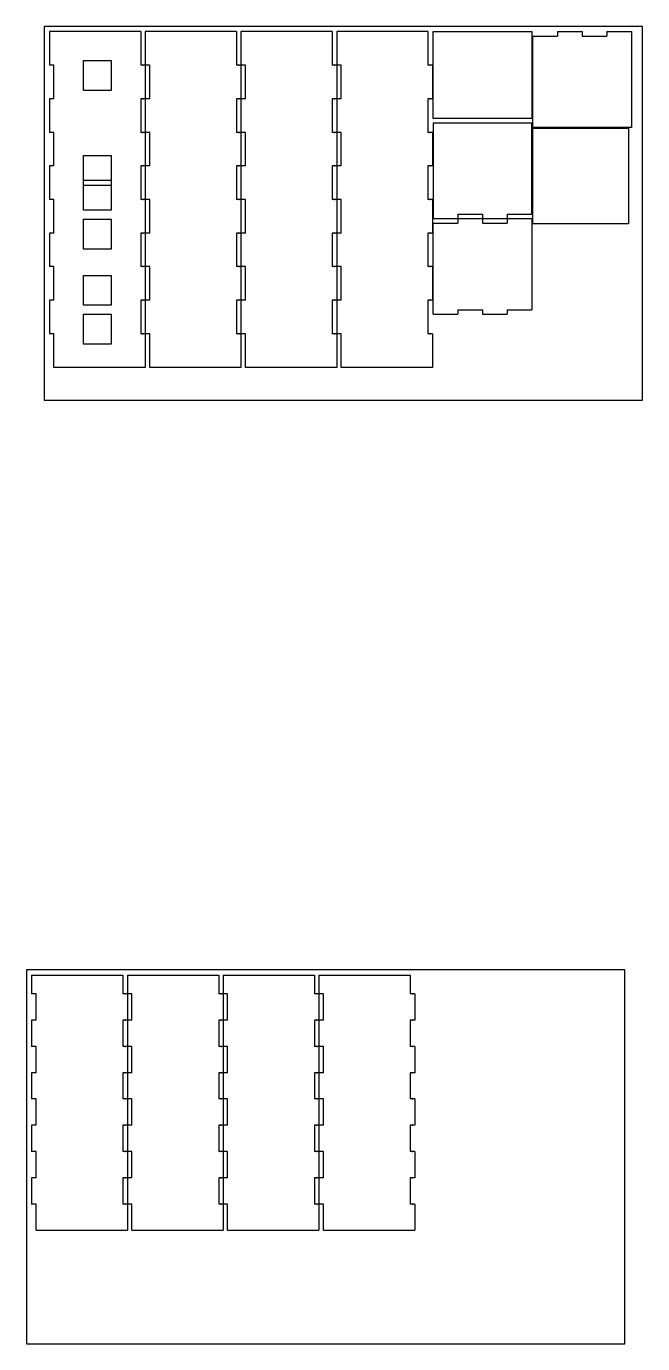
# Model space of a CAD drawing. Header units: millimetres. Extents: x 14254 to 34166, y 4312 to 8625.
# Drawn here: x 33342 to 34166, y 5528 to 7290 of the extents above; entities that cross this region are included whole.
import ezdxf

# ---------------------------------------------------------------- set-up
doc = ezdxf.new("R2010")
doc.units = ezdxf.units.MM
doc.layers.add('Tyk fuldstregslinje (Optegning)', color=7, linetype='Continuous', lineweight=30)

msp = doc.modelspace()

# ---------------------------------------------------------------- linework, layer by layer
at = {"layer": 'Tyk fuldstregslinje (Optegning)'}
for p, q in [((34165.6, 7290.2), (33365.6, 7290.2)), ((33365.6, 7290.2), (33365.6, 6790.2)), ((33494.7, 7283.1), (33372.7, 7283.1)), ((33372.7, 7283.1), (33372.7, 7238.2)), ((33494.7, 7283.1), (33494.7, 7238.2)), ((33622.7, 7283.1), (33500.7, 7283.1)), ((33500.7, 7283.1), (33500.7, 7238.2)), ((33622.7, 7283.1), (33622.7, 7238.2)), ((33750.7, 7283.1), (33628.7, 7283.1)), ((33628.7, 7283.1), (33628.7, 7238.2)), ((33750.7, 7283.1), (33750.7, 7238.2)), ((33878.7, 7283.1), (33756.7, 7283.1)), ((33756.7, 7283.1), (33756.7, 7238.2)), ((33878.7, 7283.1), (33878.7, 7238.2)), ((33885.7, 7283.1), (34017.7, 7283.1)), ((33885.7, 7167.1), (33885.7, 7283.1)), ((34017.7, 7283.1), (34017.7, 7167.1)), ((34018.7, 7277.1), (34051.7, 7277.1)), ((34018.7, 7155.1), (34018.7, 7277.1)), ((34051.7, 7283.1), (34084.7, 7283.1)), ((34051.7, 7283.1), (34051.7, 7277.1)), ((34084.7, 7283.1), (34084.7, 7277.1)), ((34084.7, 7277.1), (34117.7, 7277.1)), ((34117.7, 7283.1), (34150.7, 7283.1)), ((34117.7, 7283.1), (34117.7, 7277.1)), ((34150.7, 7283.1), (34150.7, 7155.1)), ((34165.6, 6790.2), (34165.6, 7290.2)), ((33418.2, 7204.5), (33418.2, 7244.5)), ((33418.2, 7244.5), (33455.2, 7244.5)), ((33455.2, 7244.5), (33455.2, 7204.5)), ((33378.7, 7238.2), (33372.7, 7238.2)), ((33378.7, 7193.3), (33378.7, 7238.2)), ((33500.7, 7238.2), (33494.7, 7238.2)), ((33500.7, 7238.2), (33500.7, 7193.3)), ((33506.7, 7238.2), (33500.7, 7238.2)), ((33506.7, 7193.3), (33506.7, 7238.2)), ((33628.7, 7238.2), (33622.7, 7238.2)), ((33628.7, 7238.2), (33628.7, 7193.3)), ((33634.7, 7238.2), (33628.7, 7238.2)), ((33634.7, 7193.3), (33634.7, 7238.2)), ((33756.7, 7238.2), (33750.7, 7238.2)), ((33756.7, 7238.2), (33756.7, 7193.3)), ((33762.7, 7238.2), (33756.7, 7238.2)), ((33762.7, 7193.3), (33762.7, 7238.2)), ((33884.7, 7238.2), (33878.7, 7238.2)), ((33884.7, 7238.2), (33884.7, 7193.3)), ((33372.7, 7193.3), (33372.7, 7148.4)), ((33378.7, 7193.3), (33372.7, 7193.3)), ((33455.2, 7204.5), (33418.2, 7204.5)), ((33494.7, 7193.3), (33494.7, 7148.4)), ((33500.7, 7193.3), (33494.7, 7193.3)), ((33500.7, 7193.3), (33500.7, 7148.4)), ((33506.7, 7193.3), (33500.7, 7193.3)), ((33622.7, 7193.3), (33622.7, 7148.4)), ((33628.7, 7193.3), (33622.7, 7193.3)), ((33628.7, 7193.3), (33628.7, 7148.4)), ((33634.7, 7193.3), (33628.7, 7193.3)), ((33750.7, 7193.3), (33750.7, 7148.4)), ((33756.7, 7193.3), (33750.7, 7193.3)), ((33756.7, 7193.3), (33756.7, 7148.4)), ((33762.7, 7193.3), (33756.7, 7193.3)), ((33878.7, 7193.3), (33878.7, 7148.4)), ((33884.7, 7193.3), (33878.7, 7193.3)), ((34017.7, 7167.1), (33885.7, 7167.1)), ((33885.7, 7161.1), (34017.7, 7161.1)), ((33885.7, 7161.1), (33885.7, 7033.1)), ((34017.7, 7039.1), (34017.7, 7161.1)), ((34150.7, 7155.1), (34018.7, 7155.1)), ((34018.7, 7154.1), (34146.7, 7154.1)), ((34018.7, 7026.1), (34018.7, 7154.1)), ((34146.7, 7154.1), (34146.7, 7026.1)), ((33378.7, 7148.4), (33372.7, 7148.4)), ((33378.7, 7103.5), (33378.7, 7148.4)), ((33500.7, 7148.4), (33494.7, 7148.4)), ((33500.7, 7148.4), (33500.7, 7103.5)), ((33506.7, 7148.4), (33500.7, 7148.4)), ((33506.7, 7103.5), (33506.7, 7148.4)), ((33628.7, 7148.4), (33622.7, 7148.4)), ((33628.7, 7148.4), (33628.7, 7103.5)), ((33634.7, 7148.4), (33628.7, 7148.4)), ((33634.7, 7103.5), (33634.7, 7148.4)), ((33756.7, 7148.4), (33750.7, 7148.4)), ((33756.7, 7148.4), (33756.7, 7103.5)), ((33762.7, 7148.4), (33756.7, 7148.4)), ((33762.7, 7103.5), (33762.7, 7148.4)), ((33884.7, 7148.4), (33878.7, 7148.4)), ((33884.7, 7148.4), (33884.7, 7103.5)), ((33372.7, 7103.5), (33372.7, 7058.6)), ((33378.7, 7103.5), (33372.7, 7103.5)), ((33418.2, 7077.3), (33418.2, 7117.3)), ((33418.2, 7117.3), (33455.2, 7117.3)), ((33455.2, 7117.3), (33455.2, 7077.3)), ((33494.7, 7103.5), (33494.7, 7058.6)), ((33500.7, 7103.5), (33494.7, 7103.5)), ((33500.7, 7103.5), (33500.7, 7058.6)), ((33506.7, 7103.5), (33500.7, 7103.5)), ((33622.7, 7103.5), (33622.7, 7058.6)), ((33628.7, 7103.5), (33622.7, 7103.5)), ((33628.7, 7103.5), (33628.7, 7058.6)), ((33634.7, 7103.5), (33628.7, 7103.5)), ((33750.7, 7103.5), (33750.7, 7058.6)), ((33756.7, 7103.5), (33750.7, 7103.5)), ((33756.7, 7103.5), (33756.7, 7058.6)), ((33762.7, 7103.5), (33756.7, 7103.5)), ((33878.7, 7103.5), (33878.7, 7058.6)), ((33884.7, 7103.5), (33878.7, 7103.5)), ((33418.2, 7044.4), (33418.2, 7084.4)), ((33418.2, 7084.4), (33455.2, 7084.4)), ((33455.2, 7084.4), (33455.2, 7044.4)), ((33455.2, 7077.3), (33418.2, 7077.3)), ((33378.7, 7058.6), (33372.7, 7058.6)), ((33378.7, 7013.7), (33378.7, 7058.6)), ((33500.7, 7058.6), (33494.7, 7058.6)), ((33500.7, 7058.6), (33500.7, 7013.7)), ((33506.7, 7058.6), (33500.7, 7058.6)), ((33506.7, 7013.7), (33506.7, 7058.6)), ((33628.7, 7058.6), (33622.7, 7058.6)), ((33628.7, 7058.6), (33628.7, 7013.7)), ((33634.7, 7058.6), (33628.7, 7058.6)), ((33634.7, 7013.7), (33634.7, 7058.6)), ((33756.7, 7058.6), (33750.7, 7058.6)), ((33756.7, 7058.6), (33756.7, 7013.7)), ((33762.7, 7058.6), (33756.7, 7058.6)), ((33762.7, 7013.7), (33762.7, 7058.6)), ((33884.7, 7058.6), (33878.7, 7058.6)), ((33884.7, 7058.6), (33884.7, 7013.7)), ((33455.2, 7044.4), (33418.2, 7044.4)), ((33418.2, 6992.4), (33418.2, 7032.4)), ((33418.2, 7032.4), (33455.2, 7032.4)), ((33455.2, 7032.4), (33455.2, 6992.4)), ((33885.7, 7033.1), (33918.7, 7033.1)), ((33918.7, 7039.1), (33951.7, 7039.1)), ((33918.7, 7039.1), (33918.7, 7033.1)), ((33918.7, 7033.1), (33951.7, 7033.1)), ((33918.7, 7033.1), (33918.7, 7027.1)), ((33951.7, 7039.1), (33951.7, 7033.1)), ((33951.7, 7033.1), (33984.7, 7033.1)), ((33951.7, 7033.1), (33951.7, 7027.1)), ((33984.7, 7039.1), (34017.7, 7039.1)), ((33984.7, 7039.1), (33984.7, 7033.1)), ((33984.7, 7033.1), (34017.7, 7033.1)), ((33984.7, 7033.1), (33984.7, 7027.1)), ((34017.7, 7033.1), (34017.7, 6911.1)), ((33372.7, 7013.7), (33372.7, 6968.8)), ((33378.7, 7013.7), (33372.7, 7013.7)), ((33494.7, 7013.7), (33494.7, 6968.8)), ((33500.7, 7013.7), (33494.7, 7013.7)), ((33500.7, 7013.7), (33500.7, 6968.8)), ((33506.7, 7013.7), (33500.7, 7013.7)), ((33622.7, 7013.7), (33622.7, 6968.8)), ((33628.7, 7013.7), (33622.7, 7013.7)), ((33628.7, 7013.7), (33628.7, 6968.8)), ((33634.7, 7013.7), (33628.7, 7013.7)), ((33750.7, 7013.7), (33750.7, 6968.8)), ((33756.7, 7013.7), (33750.7, 7013.7)), ((33756.7, 7013.7), (33756.7, 6968.8)), ((33762.7, 7013.7), (33756.7, 7013.7)), ((33878.7, 7013.7), (33878.7, 6968.8)), ((33884.7, 7013.7), (33878.7, 7013.7)), ((33885.7, 7027.1), (33918.7, 7027.1)), ((33885.7, 6905.1), (33885.7, 7027.1)), ((33951.7, 7027.1), (33984.7, 7027.1)), ((34146.7, 7026.1), (34018.7, 7026.1)), ((33455.2, 6992.4), (33418.2, 6992.4)), ((33378.7, 6968.8), (33372.7, 6968.8)), ((33378.7, 6923.9), (33378.7, 6968.8)), ((33500.7, 6968.8), (33494.7, 6968.8)), ((33500.7, 6968.8), (33500.7, 6923.9)), ((33506.7, 6968.8), (33500.7, 6968.8)), ((33506.7, 6923.9), (33506.7, 6968.8)), ((33628.7, 6968.8), (33622.7, 6968.8)), ((33628.7, 6968.8), (33628.7, 6923.9)), ((33634.7, 6968.8), (33628.7, 6968.8)), ((33634.7, 6923.9), (33634.7, 6968.8)), ((33756.7, 6968.8), (33750.7, 6968.8)), ((33756.7, 6968.8), (33756.7, 6923.9)), ((33762.7, 6968.8), (33756.7, 6968.8)), ((33762.7, 6923.9), (33762.7, 6968.8)), ((33884.7, 6968.8), (33878.7, 6968.8)), ((33884.7, 6968.8), (33884.7, 6923.9)), ((33418.2, 6917.1), (33418.2, 6957.1)), ((33418.2, 6957.1), (33455.2, 6957.1)), ((33455.2, 6957.1), (33455.2, 6917.1)), ((33372.7, 6923.9), (33372.7, 6879)), ((33378.7, 6923.9), (33372.7, 6923.9)), ((33494.7, 6923.9), (33494.7, 6879)), ((33500.7, 6923.9), (33494.7, 6923.9)), ((33500.7, 6923.9), (33500.7, 6879)), ((33506.7, 6923.9), (33500.7, 6923.9)), ((33622.7, 6923.9), (33622.7, 6879)), ((33628.7, 6923.9), (33622.7, 6923.9)), ((33628.7, 6923.9), (33628.7, 6879)), ((33634.7, 6923.9), (33628.7, 6923.9)), ((33750.7, 6923.9), (33750.7, 6879)), ((33756.7, 6923.9), (33750.7, 6923.9)), ((33756.7, 6923.9), (33756.7, 6879)), ((33762.7, 6923.9), (33756.7, 6923.9)), ((33878.7, 6923.9), (33878.7, 6879)), ((33884.7, 6923.9), (33878.7, 6923.9)), ((33455.2, 6917.1), (33418.2, 6917.1)), ((33918.7, 6911.1), (33951.7, 6911.1)), ((33918.7, 6911.1), (33918.7, 6905.1)), ((33951.7, 6911.1), (33951.7, 6905.1)), ((33984.7, 6911.1), (34017.7, 6911.1)), ((33984.7, 6911.1), (33984.7, 6905.1)), ((33418.2, 6865.1), (33418.2, 6905.1)), ((33418.2, 6905.1), (33455.2, 6905.1)), ((33455.2, 6905.1), (33455.2, 6865.1)), ((33885.7, 6905.1), (33918.7, 6905.1)), ((33951.7, 6905.1), (33984.7, 6905.1)), ((33378.7, 6879), (33372.7, 6879)), ((33378.7, 6834.1), (33378.7, 6879)), ((33500.7, 6879), (33494.7, 6879)), ((33500.7, 6879), (33500.7, 6834.1)), ((33506.7, 6879), (33500.7, 6879)), ((33506.7, 6834.1), (33506.7, 6879)), ((33628.7, 6879), (33622.7, 6879)), ((33628.7, 6879), (33628.7, 6834.1)), ((33634.7, 6879), (33628.7, 6879)), ((33634.7, 6834.1), (33634.7, 6879)), ((33756.7, 6879), (33750.7, 6879)), ((33756.7, 6879), (33756.7, 6834.1)), ((33762.7, 6879), (33756.7, 6879)), ((33762.7, 6834.1), (33762.7, 6879)), ((33884.7, 6879), (33878.7, 6879)), ((33884.7, 6879), (33884.7, 6834.1)), ((33455.2, 6865.1), (33418.2, 6865.1)), ((33500.7, 6834.1), (33378.7, 6834.1)), ((33628.7, 6834.1), (33506.7, 6834.1)), ((33756.7, 6834.1), (33634.7, 6834.1)), ((33884.7, 6834.1), (33762.7, 6834.1)), ((33365.6, 6790.2), (34165.6, 6790.2)), ((34141.8, 6028.4), (33341.8, 6028.4)), ((33341.8, 6028.4), (33341.8, 5528.4)), ((34141.8, 5528.4), (34141.8, 6028.4)), ((33348.9, 6021.3), (33470.9, 6021.3)), ((33348.9, 6021.3), (33348.9, 5996.2)), ((33470.9, 6021.3), (33470.9, 5996.2)), ((33476.9, 6021.3), (33598.9, 6021.3)), ((33476.9, 6021.3), (33476.9, 5996.2)), ((33598.9, 6021.3), (33598.9, 5996.2)), ((33604.9, 6021.3), (33726.9, 6021.3)), ((33604.9, 6021.3), (33604.9, 5996.2)), ((33726.9, 6021.3), (33726.9, 5996.2)), ((33732.9, 6021.3), (33854.9, 6021.3)), ((33732.9, 6021.3), (33732.9, 5996.2)), ((33854.9, 6021.3), (33854.9, 5996.2)), ((33354.9, 5996.2), (33348.9, 5996.2)), ((33354.9, 5961.1), (33354.9, 5996.2)), ((33476.9, 5996.2), (33470.9, 5996.2)), ((33476.9, 5996.2), (33476.9, 5961.1)), ((33482.9, 5996.2), (33476.9, 5996.2)), ((33482.9, 5961.1), (33482.9, 5996.2)), ((33604.9, 5996.2), (33598.9, 5996.2)), ((33604.9, 5996.2), (33604.9, 5961.1)), ((33610.9, 5996.2), (33604.9, 5996.2)), ((33610.9, 5961.1), (33610.9, 5996.2)), ((33732.9, 5996.2), (33726.9, 5996.2)), ((33732.9, 5996.2), (33732.9, 5961.1)), ((33738.9, 5996.2), (33732.9, 5996.2)), ((33738.9, 5961.1), (33738.9, 5996.2)), ((33860.9, 5996.2), (33854.9, 5996.2)), ((33860.9, 5996.2), (33860.9, 5961.1)), ((33348.9, 5961.1), (33348.9, 5925.9)), ((33354.9, 5961.1), (33348.9, 5961.1)), ((33470.9, 5961.1), (33470.9, 5925.9)), ((33476.9, 5961.1), (33470.9, 5961.1)), ((33476.9, 5961.1), (33476.9, 5925.9)), ((33482.9, 5961.1), (33476.9, 5961.1)), ((33598.9, 5961.1), (33598.9, 5925.9)), ((33604.9, 5961.1), (33598.9, 5961.1)), ((33604.9, 5961.1), (33604.9, 5925.9)), ((33610.9, 5961.1), (33604.9, 5961.1)), ((33726.9, 5961.1), (33726.9, 5925.9)), ((33732.9, 5961.1), (33726.9, 5961.1)), ((33732.9, 5961.1), (33732.9, 5925.9)), ((33738.9, 5961.1), (33732.9, 5961.1)), ((33854.9, 5961.1), (33854.9, 5925.9)), ((33860.9, 5961.1), (33854.9, 5961.1)), ((33354.9, 5925.9), (33348.9, 5925.9)), ((33354.9, 5890.8), (33354.9, 5925.9)), ((33476.9, 5925.9), (33470.9, 5925.9)), ((33476.9, 5925.9), (33476.9, 5890.8)), ((33482.9, 5925.9), (33476.9, 5925.9)), ((33482.9, 5890.8), (33482.9, 5925.9)), ((33604.9, 5925.9), (33598.9, 5925.9)), ((33604.9, 5925.9), (33604.9, 5890.8)), ((33610.9, 5925.9), (33604.9, 5925.9)), ((33610.9, 5890.8), (33610.9, 5925.9)), ((33732.9, 5925.9), (33726.9, 5925.9)), ((33732.9, 5925.9), (33732.9, 5890.8)), ((33738.9, 5925.9), (33732.9, 5925.9)), ((33738.9, 5890.8), (33738.9, 5925.9)), ((33860.9, 5925.9), (33854.9, 5925.9)), ((33860.9, 5925.9), (33860.9, 5890.8)), ((33348.9, 5890.8), (33348.9, 5855.7)), ((33354.9, 5890.8), (33348.9, 5890.8)), ((33470.9, 5890.8), (33470.9, 5855.7)), ((33476.9, 5890.8), (33470.9, 5890.8)), ((33476.9, 5890.8), (33476.9, 5855.7)), ((33482.9, 5890.8), (33476.9, 5890.8)), ((33598.9, 5890.8), (33598.9, 5855.7)), ((33604.9, 5890.8), (33598.9, 5890.8)), ((33604.9, 5890.8), (33604.9, 5855.7)), ((33610.9, 5890.8), (33604.9, 5890.8)), ((33726.9, 5890.8), (33726.9, 5855.7)), ((33732.9, 5890.8), (33726.9, 5890.8)), ((33732.9, 5890.8), (33732.9, 5855.7)), ((33738.9, 5890.8), (33732.9, 5890.8)), ((33854.9, 5890.8), (33854.9, 5855.7)), ((33860.9, 5890.8), (33854.9, 5890.8)), ((33354.9, 5855.7), (33348.9, 5855.7)), ((33354.9, 5820.5), (33354.9, 5855.7)), ((33476.9, 5855.7), (33470.9, 5855.7)), ((33476.9, 5855.7), (33476.9, 5820.5)), ((33482.9, 5855.7), (33476.9, 5855.7)), ((33482.9, 5820.5), (33482.9, 5855.7)), ((33604.9, 5855.7), (33598.9, 5855.7)), ((33604.9, 5855.7), (33604.9, 5820.5)), ((33610.9, 5855.7), (33604.9, 5855.7)), ((33610.9, 5820.5), (33610.9, 5855.7)), ((33732.9, 5855.7), (33726.9, 5855.7)), ((33732.9, 5855.7), (33732.9, 5820.5)), ((33738.9, 5855.7), (33732.9, 5855.7)), ((33738.9, 5820.5), (33738.9, 5855.7)), ((33860.9, 5855.7), (33854.9, 5855.7)), ((33860.9, 5855.7), (33860.9, 5820.5)), ((33348.9, 5820.5), (33348.9, 5785.4)), ((33354.9, 5820.5), (33348.9, 5820.5)), ((33470.9, 5820.5), (33470.9, 5785.4)), ((33476.9, 5820.5), (33470.9, 5820.5)), ((33476.9, 5820.5), (33476.9, 5785.4)), ((33482.9, 5820.5), (33476.9, 5820.5)), ((33598.9, 5820.5), (33598.9, 5785.4)), ((33604.9, 5820.5), (33598.9, 5820.5)), ((33604.9, 5820.5), (33604.9, 5785.4)), ((33610.9, 5820.5), (33604.9, 5820.5)), ((33726.9, 5820.5), (33726.9, 5785.4)), ((33732.9, 5820.5), (33726.9, 5820.5)), ((33732.9, 5820.5), (33732.9, 5785.4)), ((33738.9, 5820.5), (33732.9, 5820.5)), ((33854.9, 5820.5), (33854.9, 5785.4)), ((33860.9, 5820.5), (33854.9, 5820.5)), ((33354.9, 5785.4), (33348.9, 5785.4)), ((33354.9, 5750.2), (33354.9, 5785.4)), ((33476.9, 5785.4), (33470.9, 5785.4)), ((33476.9, 5785.4), (33476.9, 5750.2)), ((33482.9, 5785.4), (33476.9, 5785.4)), ((33482.9, 5750.2), (33482.9, 5785.4)), ((33604.9, 5785.4), (33598.9, 5785.4)), ((33604.9, 5785.4), (33604.9, 5750.2)), ((33610.9, 5785.4), (33604.9, 5785.4)), ((33610.9, 5750.2), (33610.9, 5785.4)), ((33732.9, 5785.4), (33726.9, 5785.4)), ((33732.9, 5785.4), (33732.9, 5750.2)), ((33738.9, 5785.4), (33732.9, 5785.4)), ((33738.9, 5750.2), (33738.9, 5785.4)), ((33860.9, 5785.4), (33854.9, 5785.4)), ((33860.9, 5785.4), (33860.9, 5750.2)), ((33348.9, 5750.2), (33348.9, 5715.1)), ((33354.9, 5750.2), (33348.9, 5750.2)), ((33470.9, 5750.2), (33470.9, 5715.1)), ((33476.9, 5750.2), (33470.9, 5750.2)), ((33476.9, 5750.2), (33476.9, 5715.1)), ((33482.9, 5750.2), (33476.9, 5750.2)), ((33598.9, 5750.2), (33598.9, 5715.1)), ((33604.9, 5750.2), (33598.9, 5750.2)), ((33604.9, 5750.2), (33604.9, 5715.1)), ((33610.9, 5750.2), (33604.9, 5750.2)), ((33726.9, 5750.2), (33726.9, 5715.1)), ((33732.9, 5750.2), (33726.9, 5750.2)), ((33732.9, 5750.2), (33732.9, 5715.1)), ((33738.9, 5750.2), (33732.9, 5750.2)), ((33854.9, 5750.2), (33854.9, 5715.1)), ((33860.9, 5750.2), (33854.9, 5750.2)), ((33354.9, 5715.1), (33348.9, 5715.1)), ((33354.9, 5680), (33354.9, 5715.1)), ((33476.9, 5715.1), (33470.9, 5715.1)), ((33476.9, 5715.1), (33476.9, 5680)), ((33482.9, 5715.1), (33476.9, 5715.1)), ((33482.9, 5680), (33482.9, 5715.1)), ((33604.9, 5715.1), (33598.9, 5715.1)), ((33604.9, 5715.1), (33604.9, 5680)), ((33610.9, 5715.1), (33604.9, 5715.1)), ((33610.9, 5680), (33610.9, 5715.1)), ((33732.9, 5715.1), (33726.9, 5715.1)), ((33732.9, 5715.1), (33732.9, 5680)), ((33738.9, 5715.1), (33732.9, 5715.1)), ((33738.9, 5680), (33738.9, 5715.1)), ((33860.9, 5715.1), (33854.9, 5715.1)), ((33860.9, 5715.1), (33860.9, 5680)), ((33354.9, 5680), (33476.9, 5680)), ((33482.9, 5680), (33604.9, 5680)), ((33610.9, 5680), (33732.9, 5680)), ((33738.9, 5680), (33860.9, 5680)), ((33341.8, 5528.4), (34141.8, 5528.4))]:
    msp.add_line(p, q, dxfattribs=at)
for p in [(33497.7, 7238.2), (33625.7, 7238.2), (33753.7, 7238.2), (33881.7, 7238.2), (33497.7, 7193.3), (33625.7, 7193.3), (33753.7, 7193.3), (33881.7, 7193.3), (33497.7, 7148.4), (33625.7, 7148.4), (33753.7, 7148.4), (33881.7, 7148.4), (33497.7, 7103.5), (33625.7, 7103.5), (33753.7, 7103.5), (33881.7, 7103.5), (33497.7, 7058.6), (33625.7, 7058.6), (33753.7, 7058.6), (33881.7, 7058.6), (33497.7, 7013.7), (33625.7, 7013.7), (33753.7, 7013.7), (33881.7, 7013.7), (33497.7, 6968.8), (33625.7, 6968.8), (33753.7, 6968.8), (33881.7, 6968.8), (33497.7, 6923.9), (33625.7, 6923.9), (33753.7, 6923.9), (33881.7, 6923.9), (33497.7, 6879), (33625.7, 6879), (33753.7, 6879), (33881.7, 6879), (33473.9, 5996.2), (33601.9, 5996.2), (33729.9, 5996.2), (33857.9, 5996.2), (33473.9, 5961.1), (33601.9, 5961.1), (33729.9, 5961.1), (33857.9, 5961.1), (33473.9, 5925.9), (33601.9, 5925.9), (33729.9, 5925.9), (33857.9, 5925.9), (33473.9, 5890.8), (33601.9, 5890.8), (33729.9, 5890.8), (33857.9, 5890.8), (33473.9, 5855.7), (33601.9, 5855.7), (33729.9, 5855.7), (33857.9, 5855.7), (33473.9, 5820.5), (33601.9, 5820.5), (33729.9, 5820.5), (33857.9, 5820.5), (33473.9, 5785.4), (33601.9, 5785.4), (33729.9, 5785.4), (33857.9, 5785.4), (33473.9, 5750.2), (33601.9, 5750.2), (33729.9, 5750.2), (33857.9, 5750.2), (33473.9, 5715.1), (33601.9, 5715.1), (33729.9, 5715.1), (33857.9, 5715.1)]:
    msp.add_point(p, dxfattribs=at)

doc.saveas('drawing.dxf')
